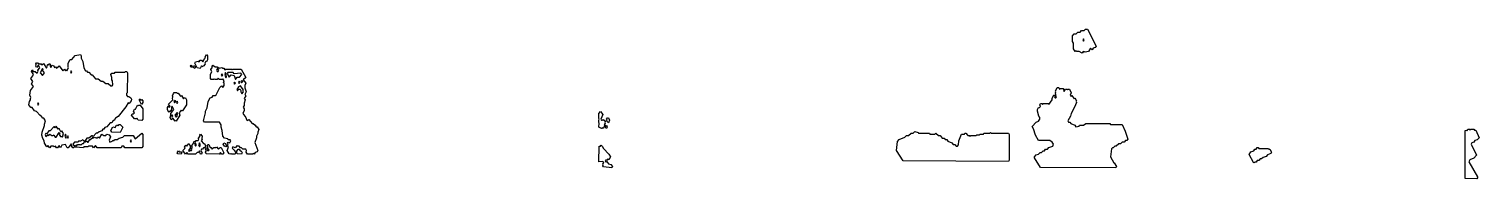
# Model space of a CAD drawing. Header units: millimetres. Extents: x 0 to 4954, y 0 to 512.
import ezdxf

# ---------------------------------------------------------------- set-up
doc = ezdxf.new("R2010")
doc.units = ezdxf.units.MM
doc.layers.add('K', color=7, linetype='Continuous')

msp = doc.modelspace()

# ---------------------------------------------------------------- linework, layer by layer
at = {"layer": 'K'}
for points in [[(3579.2, 435.4), (3577.6, 438), (3574.2, 435.3), (3568.3, 445), (3568.3, 464.2), (3565, 469.7), (3565, 488.9), (3570.9, 495.8), (3577.6, 495.8), (3582.6, 501.3), (3590.9, 501.3), (3595.9, 506.7), (3604.2, 506.7), (3609.2, 512.2), (3616, 512.2), (3645.2, 453.3), (3642.7, 449.1), (3636, 446.3), (3632.6, 440.8), (3626, 446.3), (3619.3, 435.4), (3607.6, 432.6), (3605.9, 435.3), (3604.3, 432.6), (3601, 435.3), (3597.6, 429.8), (3587.6, 435.4), (3579.2, 435.4)], [(3605, 475.2), (3602.6, 479.1), (3600.2, 475.2), (3602.6, 471.2), (3605, 475.2)], [(47.6, 208.1), (40.9, 216.3), (37.6, 216.3), (25.9, 230), (19.2, 232.8), (10.9, 243.7), (5.9, 243.7), (0, 253.4), (1.7, 264.4), (5, 269.8), (5, 275.3), (6.7, 278), (3.3, 286.2), (5, 302.7), (15, 316.3), (8.3, 324.6), (13.3, 332.8), (6.6, 343.7), (13.3, 352), (15, 357.4), (8.3, 368.4), (10.9, 372.7), (14.3, 367.1), (21, 367.1), (27.6, 361.7), (31.7, 368.4), (30, 371.1), (36.7, 379.3), (32.6, 388.7), (25.9, 380.5), (23.3, 384.8), (25, 390.3), (23.3, 393), (25.9, 397.2), (29.3, 397.2), (32.6, 391.8), (34.2, 394.5), (37.6, 391.8), (41, 394.5), (44.3, 389.1), (49.3, 394.6), (59.3, 378.2), (63.3, 384.8), (61.7, 387.5), (64.2, 391.8), (67.6, 389.1), (70.9, 394.6), (73.5, 390.3), (71.9, 384.8), (74.3, 380.9), (79.2, 389), (84.3, 386.2), (87.6, 380.8), (91, 383.6), (94.3, 378.1), (102.6, 386.3), (115.9, 369.9), (121, 375.4), (124.3, 369.9), (127.6, 372.6), (129.3, 369.9), (135, 379.3), (133.3, 382), (133.3, 395.8), (140.9, 408.2), (145.9, 408.2), (157.6, 421.9), (176, 424.6), (178.5, 420.4), (178.5, 412.2), (183.5, 401.3), (186.9, 379.4), (192.7, 369.8), (196, 369.8), (199.3, 364.4), (204.3, 364.4), (212.6, 356.2), (216, 356.2), (227.7, 342.5), (236, 342.5), (246, 334.2), (252.6, 334.2), (262.6, 326), (271, 326), (279.3, 317.8), (284.2, 317.8), (286.7, 321.9), (285, 335.5), (283.3, 338.2), (283.3, 346.5), (280, 357.4), (282.5, 361.6), (292.5, 361.6), (294.2, 364.4), (327.5, 364.4), (329.2, 367.1), (334.3, 367.1), (336.9, 362.9), (335.2, 294.4), (333.5, 291.7), (333.5, 286.3), (336, 282.2), (341, 282.2), (347.7, 276.7), (350.2, 272.6), (348.5, 267), (342.6, 257.3), (339.3, 260.1), (331, 246.5), (304.3, 213.6), (296, 208.1), (291, 199.9), (287.7, 199.9), (282.7, 191.7), (277.7, 191.7), (266, 178), (259.3, 175.3), (256, 169.8), (252.7, 169.8), (249.3, 164.3), (239.3, 161.6), (234.3, 156.1), (229.3, 156.1), (219.3, 145.1), (217.5, 147.9), (214.3, 147.9), (204.3, 139.6), (197.7, 139.6), (189.3, 128.6), (184.3, 134.1), (176, 128.7), (169.3, 128.7), (167.7, 126), (156, 126), (150.2, 119.2), (155.2, 111), (152.7, 106.8), (149.2, 106.8), (145, 113.7), (146.7, 116.5), (144.3, 120.4), (134.3, 106.8), (130.9, 106.8), (124.2, 117.7), (112.7, 115), (107.6, 106.7), (102.6, 114.9), (97.7, 106.8), (94.2, 106.8), (90.9, 112.2), (85.9, 109.5), (84.2, 112.3), (74.3, 112.3), (70.9, 106.7), (64.3, 114.9), (60.9, 109.4), (53.3, 121.9), (51.7, 130.1), (46.7, 138.3), (43.3, 149.3), (45, 160.3), (53.3, 182.2), (53.3, 187.7), (56.7, 198.6), (50.9, 208.1), (47.6, 208.1)], [(569.2, 399.9), (577.6, 402.7), (580.9, 400), (584.2, 405.4), (589.3, 405.4), (594.2, 400), (599.2, 410.9), (603.3, 414.9), (601.7, 417.7), (605.9, 424.7), (610.2, 420.4), (610.2, 406.7), (605.9, 399.7), (604.3, 402.4), (600.2, 395.8), (601.9, 393), (597.7, 386.1), (590.9, 383.3), (589.3, 386), (584.3, 377.9), (575, 379.2), (566.7, 395.8), (569.2, 399.9)], [(46.6, 371.1), (48.3, 373.9), (45.9, 377.8), (38.6, 362.9), (45.9, 353.5), (53.3, 362.9), (46.6, 371.1)], [(146.7, 365.6), (144.3, 369.6), (141.9, 365.6), (144.3, 361.7), (146.7, 365.6)], [(554.3, 389.1), (556.9, 384.8), (554.3, 380.5), (551.7, 384.8), (554.3, 389.1)], [(568.6, 382.1), (566, 377.8), (560, 382), (562.5, 386.3), (566, 386.3), (568.6, 382.1)], [(603.3, 226), (603.3, 231.5), (608.3, 242.5), (611.7, 264.4), (619.2, 276.7), (625.9, 279.5), (629.2, 285), (635.9, 285), (639.2, 287.7), (652.5, 312.3), (657.6, 317.9), (662.6, 312.4), (666.7, 319.1), (666.7, 327.3), (665, 330), (666.7, 335.5), (662.6, 342.2), (661, 339.5), (650.9, 339.5), (646, 344.9), (642.7, 339.5), (634.2, 339.5), (632.6, 342.2), (631, 339.5), (622.5, 339.5), (620, 343.7), (620, 357.5), (625, 365.6), (621.7, 373.9), (626.7, 382.1), (625, 384.8), (627.6, 389.1), (636, 383.5), (642.7, 383.5), (645.2, 379.3), (640.2, 371.1), (642.7, 367.1), (645.9, 367.1), (648.3, 371.1), (645, 376.6), (649.3, 380.9), (651, 378.1), (659.3, 380.8), (661, 378.1), (666, 378.1), (669.3, 372.6), (672.6, 375.3), (692.7, 375.3), (694.3, 372.7), (695.9, 375.3), (724.3, 375.3), (740.2, 346.5), (731.9, 338.2), (740.2, 327.3), (736.9, 319.1), (736.9, 310.9), (741.9, 297.2), (736.9, 289), (740.2, 283.5), (735.2, 275.3), (738.5, 269.8), (735.2, 258.8), (735.2, 250.6), (731.9, 245.2), (735.2, 239.7), (735.2, 234.2), (730.2, 223.3), (740.2, 209.6), (742.7, 202.8), (747.6, 200.1), (751, 202.9), (762.7, 189.1), (766, 189.1), (772.7, 183.6), (776, 178.2), (779.3, 178.2), (785.2, 168.5), (781.9, 160.3), (781.9, 154.8), (776.9, 146.6), (776.9, 141.1), (771.9, 124.7), (781.9, 97.3), (779.3, 93.1), (772.7, 90.4), (769.3, 84.8), (766, 87.6), (764.3, 84.9), (745.9, 84.9), (741.7, 91.8), (743.3, 97.3), (740.9, 101.3), (730.9, 101.3), (725.9, 106.8), (722.6, 106.8), (717.6, 112.3), (712.5, 112.3), (710.9, 114.9), (704.3, 106.8), (696, 109.5), (693.6, 105.5), (701, 98.7), (706.9, 89.1), (704.3, 84.9), (692.5, 84.9), (690.9, 87.5), (689.3, 84.9), (683.4, 86.3), (676.7, 97.3), (681.7, 108.3), (678.3, 113.7), (680, 119.2), (678.3, 121.9), (680.9, 126.2), (685.9, 123.4), (690, 130.2), (687.5, 134.2), (680.9, 134.2), (679.2, 136.9), (667.5, 139.7), (661.7, 146.5), (660, 165.7), (656.7, 176.7), (656.7, 184.9), (650.9, 194.4), (599.2, 194.4), (596.7, 198.6), (603.3, 226)], [(659.3, 350.8), (661.7, 354.7), (659.3, 358.6), (656.9, 354.7), (659.3, 350.8)], [(668.6, 360.2), (670.2, 357.4), (668.6, 354.7), (672.6, 345.3), (675, 349.2), (673.3, 354.7), (675, 357.4), (670.9, 364.1), (668.6, 360.2)], [(697.5, 364.2), (679.3, 364.2), (676.9, 360.2), (684.3, 348), (690.9, 356.2), (701, 353.4), (706, 339.9), (710.9, 347.9), (719.2, 347.9), (726.6, 357.4), (724.2, 361.4), (700.9, 358.7), (697.5, 364.2)], [(705, 327.3), (702.6, 331.2), (700.2, 327.3), (702.6, 323.4), (705, 327.3)], [(723.5, 302.7), (723.5, 297.2), (727.6, 290.5), (733.3, 297.2), (731.7, 299.9), (731.7, 305.4), (722.6, 317.6), (716, 314.9), (710.2, 305.4), (712.6, 301.5), (715.9, 306.9), (721, 306.9), (723.5, 302.7)], [(717.6, 326.1), (720, 330), (717.6, 334), (715.2, 330), (717.6, 326.1)], [(723.6, 332.8), (726, 328.8), (730, 332.8), (727.6, 336.7), (723.6, 332.8)], [(3435, 72.6), (3435, 75.4), (3440.9, 82.3), (3449.2, 85.1), (3454.2, 90.6), (3459.2, 90.6), (3464.2, 96), (3469.2, 96), (3472.5, 101.5), (3479.2, 101.5), (3484.2, 107), (3497.5, 112.4), (3500, 119.2), (3495.9, 126), (3487.6, 131.4), (3449.2, 131.4), (3438.3, 149.3), (3431.7, 171.2), (3426.6, 179.5), (3440.9, 194.6), (3449.2, 197.3), (3453.3, 204.1), (3453.3, 209.5), (3450, 215), (3445, 231.5), (3445, 237), (3449.2, 243.9), (3452.5, 243.9), (3455, 247.9), (3453.3, 253.4), (3455.9, 257.6), (3461, 257.6), (3462.6, 254.9), (3464.2, 257.6), (3482.7, 257.6), (3484.3, 254.9), (3495, 269.8), (3495, 275.3), (3500.9, 287.8), (3505.2, 283.5), (3503.6, 280.8), (3506, 276.7), (3507.5, 276.7), (3510, 280.8), (3506.7, 286.2), (3508.3, 289), (3506.7, 294.5), (3508.3, 297.2), (3506.7, 299.9), (3512.5, 312.3), (3517.7, 312.3), (3521, 306.9), (3524.2, 309.6), (3532.7, 309.6), (3535.2, 305.4), (3533.6, 302.7), (3535.9, 298.7), (3540.9, 306.9), (3546, 306.9), (3547.6, 304.2), (3549.2, 306.9), (3554.3, 306.9), (3560.2, 294.5), (3556.9, 286.2), (3559.3, 282.3), (3562.6, 285), (3570.9, 274.1), (3572.6, 276.8), (3578.6, 267.1), (3576.9, 264.3), (3578.5, 261.6), (3571.9, 245.1), (3560.2, 223.2), (3558.5, 215), (3548.6, 198.6), (3551, 194.6), (3556, 194.6), (3559.3, 189.1), (3572.7, 183.6), (3576, 178.2), (3587.5, 180.9), (3589.2, 183.7), (3602.6, 183.7), (3610.9, 189.1), (3692.7, 189.1), (3694.3, 186.4), (3734.3, 186.4), (3745.2, 163.1), (3753.5, 135.6), (3751, 131.4), (3746, 131.4), (3741, 126), (3734.3, 126), (3729.3, 120.5), (3722.6, 120.5), (3714.3, 112.3), (3709.3, 112.3), (3704.3, 106.8), (3701, 106.8), (3698.5, 102.7), (3695.2, 75.4), (3706, 55), (3707.7, 55), (3715.2, 42.5), (3712.7, 38.3), (3455, 39.7), (3435, 72.6)], [(30.9, 252.2), (33.3, 256.1), (30.9, 260), (28.6, 256.1), (30.9, 252.2)], [(352.5, 222), (357.5, 222), (360, 226), (356.7, 231.5), (360.9, 238.4), (364.2, 238.4), (370.9, 252.2), (372.6, 249.5), (374.2, 252.1), (379.3, 252.1), (388.5, 239.7), (388.5, 204.1), (386, 199.9), (373.4, 201.3), (369.3, 208), (367.7, 205.4), (360.9, 205.4), (350, 217.8), (352.5, 222)], [(386, 271.3), (388.5, 267.1), (388.5, 261.6), (384.3, 254.5), (376.7, 269.8), (379.3, 274.1), (382.6, 268.6), (386, 271.3)], [(479.3, 244), (481.7, 247.9), (476.6, 256.1), (491.7, 269.8), (490, 275.3), (491.7, 280.7), (490, 283.5), (493.3, 291.8), (495.9, 295.9), (504.3, 295.9), (506, 293.2), (509.3, 293.2), (517.6, 282.3), (521, 285), (527.6, 274.1), (529.2, 276.7), (534.3, 276.7), (538.5, 269.8), (538.5, 253.3), (524.3, 232.7), (520.9, 232.7), (519.3, 235.4), (513.5, 226), (515.2, 217.8), (502.6, 197.1), (500.9, 199.8), (499.3, 197.1), (490.9, 208), (485.9, 202.6), (481.7, 209.6), (485, 217.8), (485, 223.3), (495, 237), (489.3, 249.1), (486.9, 245.1), (486.9, 236.9), (482.7, 230), (479.3, 230), (477.6, 227.1), (473.3, 236.9), (473.3, 245.2), (475.9, 249.5), (479.3, 244)], [(495.2, 264.3), (497.6, 260.4), (501.6, 264.3), (499.3, 268.3), (495.2, 264.3)], [(505.9, 257.7), (508.3, 261.6), (505.9, 265.5), (503.6, 261.6), (505.9, 257.7)], [(489.3, 219), (486.9, 215), (489.3, 211.1), (491.7, 215), (489.3, 219)], [(506.7, 215.1), (506.7, 220.5), (508.3, 223.3), (505.9, 227.2), (498.6, 217.8), (502.6, 211.1), (506.7, 215.1)], [(1946.7, 193.1), (1946.7, 201.4), (1948.3, 204.1), (1946.7, 206.8), (1946.7, 223.3), (1952.6, 230.3), (1960.2, 220.5), (1953.5, 204.1), (1955.9, 200.2), (1957.6, 202.9), (1960.9, 200.1), (1962.6, 202.9), (1966, 200), (1968.6, 195.9), (1966.9, 193.1), (1968.6, 190.4), (1965.2, 184.9), (1966.9, 182.2), (1961, 172.5), (1957.6, 175.2), (1956, 172.5), (1946.7, 176.6), (1948.3, 190.4), (1946.7, 193.1)], [(1975, 201.4), (1973.3, 204.1), (1975.9, 208.3), (1979.3, 208.3), (1983.6, 201.4), (1979.3, 191.6), (1973.3, 198.6), (1975, 201.4)], [(114.2, 142.7), (118.3, 154.8), (112.6, 164.2), (109.2, 161.5), (102.6, 172.5), (99.2, 169.7), (92.6, 180.6), (89.3, 175.1), (87.5, 178), (84.3, 178), (72.7, 164.3), (67.7, 164.3), (59.3, 153.3), (57.6, 156), (55.2, 152.1), (57.6, 145.4), (64.3, 150.8), (67.6, 148.1), (70.9, 153.6), (77.6, 148.1), (82.5, 148.1), (84.3, 150.9), (89.3, 142.6), (92.5, 142.6), (102.6, 159.1), (105.2, 154.8), (103.6, 152.1), (107.7, 145.3), (112.7, 145.3), (114.2, 142.7)], [(128.3, 143.9), (124.3, 153.2), (121.9, 146.6), (125.9, 139.9), (128.3, 143.9)], [(194.2, 128.9), (197.7, 128.9), (199.3, 126.2), (202.5, 126.2), (207.5, 134.4), (210.9, 134.4), (214.2, 139.8), (217.5, 139.8), (219.3, 142.7), (220.9, 139.9), (222.6, 142.6), (232.6, 139.9), (234.2, 142.6), (237.6, 142.6), (240.9, 139.9), (249.2, 153.6), (256, 148.1), (262.5, 148.1), (265.9, 153.6), (274.3, 150.8), (278.6, 143.9), (273.5, 132.9), (276, 126.2), (284.2, 128.9), (285.9, 131.6), (290.9, 131.6), (292.5, 134.4), (300.9, 134.4), (307.6, 139.8), (320.9, 142.6), (325.9, 148.1), (356, 148.1), (362.6, 137.2), (386, 156.3), (388.5, 152.1), (388.5, 111), (386, 106.8), (327.5, 106.8), (324.2, 112.3), (317.7, 112.3), (314.3, 106.8), (232.5, 106.8), (227.6, 114.9), (220.9, 106.7), (217.5, 112.3), (202.7, 112.3), (201, 109.5), (187.7, 109.5), (186, 106.8), (158.4, 108.2), (156.7, 111), (159.2, 115.3), (162.6, 112.5), (165.9, 117.9), (176, 117.9), (177.6, 115.3), (182.6, 120.7), (185.9, 120.7), (190.9, 129), (192.6, 126.2), (194.2, 128.9)], [(304.3, 181), (307.5, 186.4), (311, 186.4), (320.2, 176.7), (311, 158.8), (283.4, 160.2), (280, 165.8), (285.9, 178.2), (294.2, 175.5), (299.2, 183.7), (302.7, 183.7), (304.3, 181)], [(577.5, 131.6), (580, 135.6), (578.3, 138.4), (585, 146.6), (583.3, 149.3), (585.9, 153.6), (591.9, 146.6), (590.2, 138.4), (591.9, 135.6), (588.6, 130.2), (596, 120.7), (599.3, 120.7), (603.5, 113.7), (601, 106.8), (596, 106.8), (592.7, 101.3), (589.3, 101.3), (586.9, 97.3), (591.9, 89.1), (589.3, 84.9), (585.9, 84.9), (583.3, 89.1), (585, 91.8), (582.6, 95.7), (579.3, 90.4), (574.3, 90.4), (569.3, 84.9), (544.2, 84.9), (539.3, 90.3), (534.3, 84.8), (525, 97.3), (533.3, 105.5), (531.7, 108.3), (535.9, 115.3), (539.3, 112.5), (545.9, 120.8), (550.2, 113.8), (550.2, 105.5), (545.2, 97.3), (547.6, 93.4), (550.9, 98.8), (554.2, 96.1), (556.7, 100), (555, 102.8), (558.3, 108.3), (555, 113.7), (563.3, 122), (561.7, 124.7), (564.2, 128.9), (567.6, 126.2), (570.9, 131.6), (577.5, 131.6)], [(1975.2, 176.7), (1972.6, 172.4), (1968.3, 176.7), (1972.6, 183.8), (1975.2, 176.7)], [(2986.7, 61.6), (2963.3, 97.3), (2966.7, 127.5), (2972.5, 134.4), (2992.5, 142.6), (2997.6, 148.1), (3004.2, 148.1), (3014.2, 156.3), (3020.9, 156.3), (3025.9, 161.8), (3037.7, 159), (3039.3, 156.3), (3076, 156.3), (3077.7, 153.5), (3094.2, 153.5), (3097.6, 156.3), (3107.6, 148.1), (3112.7, 148.1), (3119.3, 139.8), (3126, 139.8), (3129.3, 134.4), (3136, 134.4), (3139.3, 128.9), (3152.7, 123.4), (3157.6, 117.9), (3162.6, 117.9), (3167.6, 112.5), (3172.5, 112.5), (3175, 116.5), (3176.7, 130.2), (3185.9, 153.5), (3195.9, 153.5), (3197.5, 156.3), (3201, 156.3), (3207.7, 148.1), (3212.7, 148.1), (3214.3, 145.4), (3215.9, 148.1), (3235.9, 148.1), (3237.5, 150.8), (3247.5, 150.8), (3249.2, 153.5), (3260.9, 153.5), (3262.5, 156.3), (3282.5, 156.3), (3284.2, 159.1), (3287.6, 156.3), (3346, 156.3), (3348.5, 152.1), (3348.5, 64.4), (3346, 60.2), (2986.7, 61.6)], [(4906.7, 1.4), (4906.7, 165.8), (4911, 167.2), (4912.6, 164.6), (4915.9, 170), (4921, 170), (4922.6, 167.3), (4924.2, 170), (4936, 170), (4937.7, 167.2), (4942.7, 167.2), (4953.6, 141.1), (4947.7, 134.2), (4939.3, 131.4), (4936, 126), (4929.3, 123.2), (4926.9, 119.2), (4945.2, 80.9), (4936, 71.2), (4922.7, 65.7), (4918.6, 59), (4948.5, 7), (4948.5, 4.2), (4946, 0), (4906.7, 1.4)], [(132.6, 139.9), (135, 143.9), (132.6, 147.8), (130.2, 143.9), (132.6, 139.9)], [(347.6, 134.1), (345.2, 130.2), (347.6, 126.2), (350, 130.2), (347.6, 134.1)], [(569.3, 112.6), (571.7, 116.5), (567.6, 123.1), (565.2, 119.2), (569.3, 112.6)], [(582.6, 123.1), (578.6, 116.5), (582.6, 109.8), (585, 113.8), (585, 119.2), (582.6, 123.1)], [(652.6, 107), (656, 107), (665.2, 89.1), (662.7, 84.9), (657.5, 84.9), (654.3, 90.3), (649.3, 84.9), (605, 86.3), (603.3, 91.8), (606.7, 97.3), (603.3, 102.8), (605.9, 107), (610.2, 102.8), (608.6, 100), (611, 96.1), (615, 100), (610, 105.5), (611.7, 108.3), (608.3, 113.7), (610.9, 117.9), (614.3, 117.9), (619.3, 107), (622.7, 107), (626, 101.6), (630.9, 107), (639.2, 107), (640.9, 109.8), (647.6, 101.6), (652.6, 107)], [(672.6, 109.5), (667.5, 112.3), (663.3, 119.2), (665.9, 123.4), (671, 120.7), (675.2, 113.7), (672.6, 109.5)], [(710, 89.1), (710, 94.6), (714.2, 101.5), (717.7, 101.5), (721, 96), (724.3, 96), (728.6, 89.1), (726, 84.9), (711.7, 86.3), (710, 89.1)], [(1961.7, 48), (1960, 50.8), (1963.3, 56.2), (1960.9, 60.2), (1946.7, 58.9), (1947.5, 112.5), (1952.5, 112.5), (1954.2, 115.3), (1957.7, 112.4), (1962.7, 104.2), (1981, 85), (1986.9, 75.4), (1981, 65.7), (1977.6, 68.4), (1972.6, 62.9), (1970.9, 65.6), (1968.6, 61.7), (1970.9, 57.8), (1972.6, 60.5), (1979.3, 52.2), (1987.7, 49.5), (1993.6, 42.6), (1991, 38.3), (1962.5, 41.1), (1960, 45.3), (1961.7, 48)], [(4183.4, 56.2), (4168.3, 83.6), (4174.2, 93.3), (4184.2, 96), (4187.5, 101.5), (4192.5, 101.5), (4195.9, 107), (4199.3, 107), (4201, 104.2), (4234.3, 104.2), (4236, 101.5), (4239.3, 101.5), (4245.2, 91.8), (4242.7, 87.6), (4231, 82.2), (4226, 76.7), (4216, 73.9), (4211, 68.5), (4206, 68.5), (4201, 63), (4196, 63), (4192.7, 57.5), (4187.7, 57.5), (4186, 54.7), (4183.4, 56.2)], [(508.4, 86.3), (506.7, 89.1), (510.9, 96.1), (512.7, 93.3), (519.3, 93.3), (521.9, 89.1), (519.3, 84.9), (508.4, 86.3)]]:
    msp.add_lwpolyline(points, close=True, dxfattribs=at)

doc.saveas('drawing.dxf')
